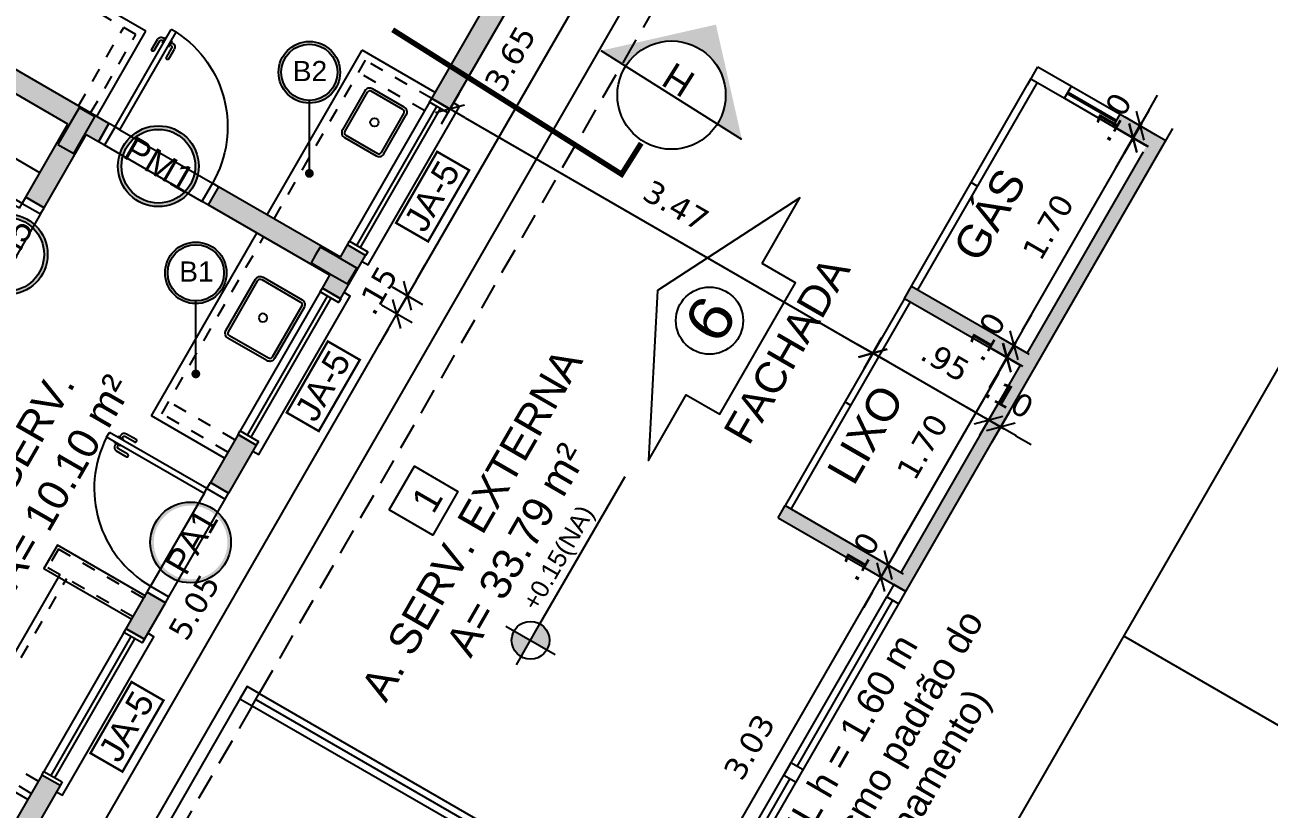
# Model space of a CAD drawing. Header units: millimetres. Extents: x 276 to 399, y 18 to 110.
# Drawn here: x 351.55 to 360.4, y 64.99 to 70.56 of the extents above; entities that cross this region are included whole.
import ezdxf

# ---------------------------------------------------------------- set-up
doc = ezdxf.new("R2010")
doc.units = ezdxf.units.MM
doc.header["$LTSCALE"] = 0.005
doc.header["$PDMODE"] = 3
for name, pattern in [('DASHDOT', [25.4, 12.7, -6.35, 0, -6.35]), ('HIDDEN', [9.525, 6.35, -3.175]), ('TRACEJADO_G', [0.375, 0.25, -0.125]), ('TRAÇO-2PTOS_P', [0.625, 0.25, -0.125, 0, -0.125, 0, -0.125])]:
    doc.linetypes.add(name, pattern=pattern)
doc.layers.get('0').update_dxf_attribs({"linetype": 'CONTINUOUS'})
doc.layers.get('Defpoints').update_dxf_attribs({"linetype": 'CONTINUOUS'})
for name, color, linetype in [('A-JANEL', 3, 'CONTINUOUS'), ('A-MOVEIS', 2, 'CONTINUOUS'), ('A-PARED', 5, 'CONTINUOUS'), ('A-PAREDE', 5, 'CONTINUOUS'), ('A-PISOS-CTEL', 2, 'TRACEJADO_G'), ('A-PORTA', 3, 'CONTINUOUS'), ('A-SOLEIRA', 251, 'CONTINUOUS'), ('AR-ALV', 5, 'CONTINUOUS'), ('AR-PIS', 1, 'CONTINUOUS'), ('AR-VEGETAÇÃO_árvores', 96, 'HIDDEN'), ('ARQ-ALV-ENCOBERTA', 8, 'CONTINUOUS'), ('ARQ-ALV-VISTA2', 2, 'CONTINUOUS'), ('ARQ-BNC-VISTA', 1, 'CONTINUOUS'), ('ARQ-COB-PROJ', 8, 'TRAÇO-2PTOS_P'), ('ARQ-CTA-1_100', 1, 'CONTINUOUS'), ('ARQ-EQP-VISTA', 1, 'CONTINUOUS'), ('ARQ-ESQ-VISTA1', 2, 'CONTINUOUS'), ('ARQ-PISO-005', 13, 'CONTINUOUS'), ('ARQ-SMB-1_075', 1, 'CONTINUOUS'), ('ARQ-SMB-1_100', 1, 'CONTINUOUS'), ('ARQ-TXT-1_050', 2, 'CONTINUOUS'), ('ARQ-TXT-1_075', 2, 'CONTINUOUS'), ('ARQ-TXT-1_100', 2, 'CONTINUOUS'), ('PORTAL_VTA_PROX', 1, 'CONTINUOUS'), ('REV-FNDE', 10, 'CONTINUOUS')]:
    doc.layers.add(name, color=color, linetype=linetype)
doc.styles.add('A16-E50', font='arial.ttf', dxfattribs={"height": 0.08})
doc.styles.add('A20', font='arial.ttf', dxfattribs={"height": 0.2})
doc.styles.add('A26', font='arial.ttf', dxfattribs={"height": 0.26})
doc.styles.add('ESC-50-A20', font='arial.ttf', dxfattribs={"height": 0.1})
doc.styles.add('FNDE Texto Cota 0100', font='verdana.ttf', dxfattribs={"height": 0.16})
doc.dimstyles.new('FNDE 1-0100', dxfattribs={"dimscale": 2.5, "dimtxt": 0.16, "dimasz": 0.05, "dimexe": 0.15, "dimexo": 0.15, "dimgap": 0.05, "dimtad": 1, "dimzin": 4, "dimdsep": 46, "dimtxsty": 'FNDE Texto Cota 0100', "dimblk": 'tic', "dimcen": 0.15, "dimdle": 0.15, "dimse1": 1, "dimse2": 1, "dimclrd": 251, "dimclre": 251, "dimclrt": 256, "dimaunit": 1, "dimadec": 3, "dimazin": 0, "dimtfac": 1, "dimtix": 1, "dimtmove": 2, "dimatfit": 3, "dimldrblk": 'tic', "dimfxl": 0.15, "dimtvp": 1, "dimtolj": 1, "dimtzin": 0, "dimarcsym": 0})

# ---------------------------------------------------------------- blocks, each defined once
blk = doc.blocks.new('P-PM801')
at = {"layer": 'A-PORTA', "color": 0}
for p, q in [((-0.09, 0.15), (-0.09, 0.95)), ((-0.09, 0.95), (-0.05, 0.95)), ((-0.05, 0.15), (-0.05, 0.95)), ((-0.9, 0.15), (-0.9, 0)), ((-0.9, 0.15), (-0.85, 0.15)), ((-0.85, 0.15), (-0.85, 0)), ((-0.09, 0.15), (-0.05, 0.15)), ((-0.05, 0.15), (-0.05, 0)), ((-0.05, 0.15), (0, 0.15)), ((0, 0.15), (0, 0)), ((-0.05, 0), (0, 0)), ((-0.9, 0), (-0.85, 0))]:
    blk.add_line(p, q, dxfattribs=at)
at = {"layer": 'A-PORTA', "color": 1}
for p, q in [((-0.14, 0.7596), (-0.14, 0.8396)), ((-0.12, 0.7596), (-0.12, 0.8396)), ((-0.11, 0.8696), (-0.095, 0.8696)), ((-0.11, 0.8496), (-0.095, 0.8496)), ((-0.095, 0.8346), (-0.095, 0.8846)), ((-0.095, 0.8846), (-0.09, 0.8846)), ((-0.095, 0.8346), (-0.09, 0.8346)), ((-0.045, 0.8846), (-0.05, 0.8846)), ((-0.045, 0.8346), (-0.05, 0.8346)), ((-0.045, 0.8346), (-0.045, 0.8846)), ((-0.03, 0.8696), (-0.045, 0.8696)), ((-0.03, 0.8496), (-0.045, 0.8496)), ((-0.02, 0.7596), (-0.02, 0.8396)), ((0, 0.7596), (0, 0.8396))]:
    blk.add_line(p, q, dxfattribs=at)
for centre, radius, start, end in [((-0.05, 0.151), 0.8, 92.86598, 180.07166), ((-0.11, 0.8396), 0.03, 90, 180), ((-0.11, 0.8396), 0.01, 90, 180), ((-0.03, 0.8396), 0.03, 0, 90), ((-0.03, 0.8396), 0.01, 0, 90), ((-0.13, 0.7596), 0.01, 180, 0), ((-0.01, 0.7596), 0.01, 180, 360)]:
    blk.add_arc(centre, radius, start, end, dxfattribs=at)
blk = doc.blocks.new('A$C24323779')
at = {"layer": 'ARQ-EQP-VISTA'}
for points in [[(0.04, 0), (0.3, 0, 0.414214), (0.34, 0.04), (0.34, 0.36, 0.414214), (0.3, 0.4), (0.04, 0.4, 0.414214), (0, 0.36), (0, 0.04, 0.414214)], [(0.04, 0.02), (0.3, 0.02, 0.414214), (0.32, 0.04), (0.32, 0.36, 0.414214), (0.3, 0.38), (0.04, 0.38, 0.414214), (0.02, 0.36), (0.02, 0.04, 0.414214)]]:
    blk.add_lwpolyline(points, format="xyb", close=True, dxfattribs=at)
blk.add_circle((0.17, 0.2), 0.03, dxfattribs=at)
blk = doc.blocks.new('cuba50x40')
at = {"layer": 'ARQ-EQP-VISTA'}
for points in [[(0.5625, 0.04), (0.5625, 0.36, 0.414214), (0.5225, 0.4), (0.1025, 0.4, 0.414214), (0.0625, 0.36), (0.0625, 0.04, 0.414214), (0.1025, 0), (0.5225, 0, 0.414214)], [(0.5425, 0.04), (0.5425, 0.36, 0.414214), (0.5225, 0.38), (0.1025, 0.38, 0.414214), (0.0825, 0.36), (0.0825, 0.04, 0.414214), (0.1025, 0.02), (0.5225, 0.02, 0.414214)]]:
    blk.add_lwpolyline(points, format="xyb", close=True, dxfattribs=at)
blk.add_circle((0.3125, 0.1832), 0.03, dxfattribs=at)
blk = doc.blocks.new('tic')
at = {"color": 251}
for p, q in [((0, -1), (0, 1)), ((-1, 0), (1, 0))]:
    blk.add_line(p, q, dxfattribs=at)
blk.add_line((-0.6, -0.6), (0.6, 0.6))
blk = doc.blocks.new('*D26')
at = {"layer": 'ARQ-CTA-1_100', "color": 251, "lineweight": -2, "transparency": 16777216}
for p, q in [((359.672, 77.3806), (356.3058, 71.5447)), ((351.9274, 63.9541), (355.884, 70.8134))]:
    blk.add_line(p, q, dxfattribs=at)
at = {"layer": 'Defpoints', "color": 0, "transparency": 16777216}
for p in [(358.0413, 78.4655), (350.1718, 64.8225), (351.8649, 63.8458)]:
    blk.add_point(p, dxfattribs=at)
at = {"layer": 'ARQ-CTA-1_100', "color": 251, "lineweight": -2, "transparency": 16777216, "xscale": 0.125, "yscale": 0.125, "zscale": 0.125}
for p, rotation in [((359.7345, 77.4888), 60.02279787887546), ((351.8649, 63.8458), 240.0227978788754)]:
    blk.add_blockref('tic', p, dxfattribs=dict(at, rotation=rotation))
at = {"layer": 'ARQ-CTA-1_100', "transparency": 16777216, "insert": (355.9164, 71.282), "char_height": 0.16, "attachment_point": 5, "rotation": 60.0228, "style": 'FNDE Texto Cota 0100'}
blk.add_mtext('\\A1;15.75', dxfattribs=at)
blk = doc.blocks.new('FNDE-Ind Corte-1_100')
blk.add_hatch(color=251).paths.add_polyline_path([(241.9986, -2.3855), (242.2139, -2.3855, -1), (243.0139, -2.3855), (243.2293, -2.3855), (242.6139, -1.7701)])
at = {"color": 251, "linetype": 'Continuous'}
blk.add_line((243.2293, -2.3855), (241.9986, -2.3855), dxfattribs=at)
blk.add_circle((242.6139, -2.3855), 0.4, dxfattribs=at)
blk = doc.blocks.new('*D69')
at = {"layer": 'ARQ-CTA-1_100', "color": 251, "lineweight": -2, "transparency": 16777216}
blk.add_line((351.7339, 64.2393), (354.1323, 68.3971), dxfattribs=at)
at = {"layer": 'Defpoints', "color": 0, "transparency": 16777216}
for p in [(352.9483, 69.2244), (354.1947, 68.5054), (350.4251, 64.8499)]:
    blk.add_point(p, dxfattribs=at)
at = {"layer": 'ARQ-CTA-1_100', "color": 251, "lineweight": -2, "transparency": 16777216, "xscale": 0.125, "yscale": 0.125, "zscale": 0.125}
for p, rotation in [((354.1947, 68.5054), 60.02279787887389), ((351.6715, 64.131), 240.0227978788739)]:
    blk.add_blockref('tic', p, dxfattribs=dict(at, rotation=rotation))
at = {"layer": 'ARQ-CTA-1_100', "transparency": 16777216, "insert": (352.7527, 66.4223), "char_height": 0.16, "attachment_point": 5, "rotation": 60.0228, "style": 'FNDE Texto Cota 0100'}
blk.add_mtext('\\A1;5.05', dxfattribs=at)
blk = doc.blocks.new('*D70')
at = {"layer": 'ARQ-CTA-1_100', "color": 251, "lineweight": -2, "transparency": 16777216}
for p, q in [((354.3322, 68.7436), (354.3946, 68.8519)), ((354.1947, 68.5054), (354.2697, 68.6353)), ((354.1323, 68.3971), (354.0698, 68.2888))]:
    blk.add_line(p, q, dxfattribs=at)
at = {"layer": 'Defpoints', "color": 0, "transparency": 16777216}
for p in [(353.0233, 69.3543), (352.9483, 69.2244), (354.2697, 68.6353)]:
    blk.add_point(p, dxfattribs=at)
at = {"layer": 'ARQ-CTA-1_100', "color": 251, "lineweight": -2, "transparency": 16777216, "xscale": 0.125, "yscale": 0.125, "zscale": 0.125}
for p, rotation in [((354.2697, 68.6353), 240.0227978790479), ((354.1947, 68.5054), 60.02279787904796)]:
    blk.add_blockref('tic', p, dxfattribs=dict(at, rotation=rotation))
at = {"layer": 'ARQ-CTA-1_100', "transparency": 16777216, "insert": (354.053, 68.6738), "char_height": 0.16, "attachment_point": 5, "rotation": 60.0228, "style": 'FNDE Texto Cota 0100'}
blk.add_mtext('\\A1;.15', dxfattribs=at)
blk = doc.blocks.new('*D71')
at = {"layer": 'ARQ-CTA-1_100', "color": 251, "lineweight": -2, "transparency": 16777216}
blk.add_line((354.3322, 68.7436), (356.031, 71.6888), dxfattribs=at)
at = {"layer": 'Defpoints', "color": 0, "transparency": 16777216}
for p in [(354.847, 72.516), (356.0934, 71.7971), (353.0233, 69.3543)]:
    blk.add_point(p, dxfattribs=at)
at = {"layer": 'ARQ-CTA-1_100', "color": 251, "lineweight": -2, "transparency": 16777216, "xscale": 0.125, "yscale": 0.125, "zscale": 0.125}
for p, rotation in [((356.0934, 71.7971), 60.02279787887808), ((354.2697, 68.6353), 240.0227978788781)]:
    blk.add_blockref('tic', p, dxfattribs=dict(at, rotation=rotation))
at = {"layer": 'ARQ-CTA-1_100', "transparency": 16777216, "insert": (355.0011, 70.3203), "char_height": 0.16, "attachment_point": 5, "rotation": 60.0228, "style": 'FNDE Texto Cota 0100'}
blk.add_mtext('\\A1;3.65', dxfattribs=at)
blk = doc.blocks.new('*D117')
at = {"layer": 'ARQ-CTA-1_100', "color": 251, "lineweight": -2, "transparency": 16777216}
blk.add_line((354.6812, 69.8991), (357.4722, 68.2892), dxfattribs=at)
at = {"layer": 'Defpoints', "color": 0, "transparency": 16777216}
for p in [(354.5729, 69.9616), (357.5804, 68.2268), (357.5804, 68.2268)]:
    blk.add_point(p, dxfattribs=at)
at = {"layer": 'ARQ-CTA-1_100', "color": 251, "lineweight": -2, "transparency": 16777216, "xscale": 0.125, "yscale": 0.125, "zscale": 0.125}
for p, rotation in [((354.5729, 69.9616), 150.0227978789837), ((357.5804, 68.2268), 330.0227978789836)]:
    blk.add_blockref('tic', p, dxfattribs=dict(at, rotation=rotation))
at = {"layer": 'ARQ-CTA-1_100', "transparency": 16777216, "insert": (356.1808, 69.2746), "char_height": 0.16, "attachment_point": 5, "rotation": 330.0228, "style": 'FNDE Texto Cota 0100'}
blk.add_mtext('\\A1;3.47', dxfattribs=at)
blk = doc.blocks.new('*D122')
at = {"layer": 'ARQ-CTA-1_100', "color": 251, "lineweight": -2, "transparency": 16777216}
blk.add_line((356.1888, 64.1223), (357.5756, 66.5264), dxfattribs=at)
at = {"layer": 'Defpoints', "color": 0, "transparency": 16777216}
for p in [(357.638, 66.6347), (357.8888, 66.4901), (356.3771, 63.8693)]:
    blk.add_point(p, dxfattribs=at)
at = {"layer": 'ARQ-CTA-1_100', "color": 251, "lineweight": -2, "transparency": 16777216, "xscale": 0.125, "yscale": 0.125, "zscale": 0.125}
for p, rotation in [((357.638, 66.6347), 60.02279787886665), ((356.1264, 64.014), 240.0227978788667)]:
    blk.add_blockref('tic', p, dxfattribs=dict(at, rotation=rotation))
at = {"layer": 'ARQ-CTA-1_100', "transparency": 16777216, "insert": (356.7017, 65.4284), "char_height": 0.16, "attachment_point": 5, "rotation": 60.0228, "style": 'FNDE Texto Cota 0100'}
blk.add_mtext('\\A1;3.03', dxfattribs=at)
blk = doc.blocks.new('FNDE-Nível Planta-1_100')
at = {"linetype": 'Continuous', "ltscale": 0.5}
h = blk.add_hatch(color=1, dxfattribs=at)
h.paths.add_polyline_path([(135.657, 7.813), (135.657, 7.981, 0.414214), (135.489, 7.813)])
h.paths.add_polyline_path([(135.657, 7.813), (135.657, 7.645, 0.414214), (135.825, 7.813)])
at = {"color": 1}
for p, q in [((135.657, 8.065), (135.657, 7.561)), ((135.405, 7.813), (135.825, 7.813)), ((135.825, 7.813), (137.338, 7.813))]:
    blk.add_line(p, q, dxfattribs=at)
blk.add_circle((135.657, 7.813), 0.168, dxfattribs=at)
blk = doc.blocks.new('*D186')
at = {"layer": 'ARQ-CTA-1_100', "color": 251, "lineweight": -2, "transparency": 16777216}
for p, q in [((359.5424, 69.9519), (359.6048, 70.0602)), ((359.43, 69.757), (359.4799, 69.8437)), ((359.3675, 69.6488), (359.305, 69.5405))]:
    blk.add_line(p, q, dxfattribs=at)
at = {"layer": 'Defpoints', "color": 0, "transparency": 16777216}
for p in [(359.4799, 69.8437), (359.5643, 69.795), (359.5143, 69.7084)]:
    blk.add_point(p, dxfattribs=at)
at = {"layer": 'ARQ-CTA-1_100', "color": 251, "lineweight": -2, "transparency": 16777216, "xscale": 0.125, "yscale": 0.125, "zscale": 0.125}
for p, rotation in [((359.4799, 69.8437), 240.0227978790454), ((359.43, 69.757), 60.02279787904541)]:
    blk.add_blockref('tic', p, dxfattribs=dict(at, rotation=rotation))
at = {"layer": 'ARQ-CTA-1_100', "transparency": 16777216, "insert": (359.2745, 69.9044), "char_height": 0.16, "attachment_point": 5, "rotation": 60.0228, "style": 'FNDE Texto Cota 0100'}
blk.add_mtext('\\A1;.10', dxfattribs=at)
blk = doc.blocks.new('*D187')
at = {"layer": 'ARQ-CTA-1_100', "color": 251, "lineweight": -2, "transparency": 16777216}
blk.add_line((357.6887, 68.1643), (358.2951, 67.8146), dxfattribs=at)
at = {"layer": 'Defpoints', "color": 0, "transparency": 16777216}
for p in [(357.5804, 68.2268), (358.4033, 67.7521), (358.4033, 67.7521)]:
    blk.add_point(p, dxfattribs=at)
at = {"layer": 'ARQ-CTA-1_100', "color": 251, "lineweight": -2, "transparency": 16777216, "xscale": 0.125, "yscale": 0.125, "zscale": 0.125}
for p, rotation in [((357.5804, 68.2268), 150.0227978788641), ((358.4033, 67.7521), 330.0227978788641)]:
    blk.add_blockref('tic', p, dxfattribs=dict(at, rotation=rotation))
at = {"layer": 'ARQ-CTA-1_100', "transparency": 16777216, "insert": (358.096, 68.1699), "char_height": 0.16, "attachment_point": 5, "rotation": 330.0228, "style": 'FNDE Texto Cota 0100'}
blk.add_mtext('\\A1;.95', dxfattribs=at)
blk = doc.blocks.new('*D188')
at = {"layer": 'ARQ-CTA-1_100', "color": 251, "lineweight": -2, "transparency": 16777216}
for p, q in [((358.2951, 67.8146), (358.1868, 67.877)), ((358.4033, 67.7521), (358.49, 67.7022)), ((358.5982, 67.6397), (358.7065, 67.5772))]:
    blk.add_line(p, q, dxfattribs=at)
at = {"layer": 'Defpoints', "color": 0, "transparency": 16777216}
for p in [(358.4033, 67.7521), (358.49, 67.7022), (358.49, 67.7022)]:
    blk.add_point(p, dxfattribs=at)
at = {"layer": 'ARQ-CTA-1_100', "color": 251, "lineweight": -2, "transparency": 16777216, "xscale": 0.125, "yscale": 0.125, "zscale": 0.125}
for p, rotation in [((358.4033, 67.7521), 330.0227978788316), ((358.49, 67.7022), 150.0227978788316)]:
    blk.add_blockref('tic', p, dxfattribs=dict(at, rotation=rotation))
at = {"layer": 'ARQ-CTA-1_100', "transparency": 16777216, "insert": (358.5507, 67.9076), "char_height": 0.16, "attachment_point": 5, "rotation": 330.0228, "style": 'FNDE Texto Cota 0100'}
blk.add_mtext('\\A1;.10', dxfattribs=at)
blk = doc.blocks.new('*D189')
at = {"layer": 'ARQ-CTA-1_100', "color": 251, "lineweight": -2, "transparency": 16777216}
for p, q in [((357.7505, 66.8296), (357.8129, 66.9379)), ((357.638, 66.6347), (357.688, 66.7213)), ((357.5756, 66.5264), (357.5131, 66.4181))]:
    blk.add_line(p, q, dxfattribs=at)
at = {"layer": 'Defpoints', "color": 0, "transparency": 16777216}
for p in [(356.9859, 67.1263), (356.9359, 67.0397), (357.688, 66.7213)]:
    blk.add_point(p, dxfattribs=at)
at = {"layer": 'ARQ-CTA-1_100', "color": 251, "lineweight": -2, "transparency": 16777216, "xscale": 0.125, "yscale": 0.125, "zscale": 0.125}
for p, rotation in [((357.688, 66.7213), 240.0227978788512), ((357.638, 66.6347), 60.02279787885116)]:
    blk.add_blockref('tic', p, dxfattribs=dict(at, rotation=rotation))
at = {"layer": 'ARQ-CTA-1_100', "transparency": 16777216, "insert": (357.4826, 66.7821), "char_height": 0.16, "attachment_point": 5, "rotation": 60.0228, "style": 'FNDE Texto Cota 0100'}
blk.add_mtext('\\A1;.10', dxfattribs=at)
blk = doc.blocks.new('*D190')
at = {"layer": 'ARQ-CTA-1_100', "color": 251, "lineweight": -2, "transparency": 16777216}
blk.add_line((357.7505, 66.8296), (358.475, 68.0856), dxfattribs=at)
at = {"layer": 'Defpoints', "color": 0, "transparency": 16777216}
for p in [(358.5374, 68.1939), (358.6149, 68.1492), (357.7655, 66.6766)]:
    blk.add_point(p, dxfattribs=at)
at = {"layer": 'ARQ-CTA-1_100', "color": 251, "lineweight": -2, "transparency": 16777216, "xscale": 0.125, "yscale": 0.125, "zscale": 0.125}
for p, rotation in [((358.5374, 68.1939), 60.02279787887089), ((357.688, 66.7213), 240.0227978788709)]:
    blk.add_blockref('tic', p, dxfattribs=dict(at, rotation=rotation))
at = {"layer": 'ARQ-CTA-1_100', "transparency": 16777216, "insert": (357.9323, 67.5617), "char_height": 0.16, "attachment_point": 5, "rotation": 60.0228, "style": 'FNDE Texto Cota 0100'}
blk.add_mtext('\\A1;1.70', dxfattribs=at)
blk = doc.blocks.new('*D191')
at = {"layer": 'ARQ-CTA-1_100', "color": 251, "lineweight": -2, "transparency": 16777216}
for p, q in [((358.6453, 68.3914), (358.7077, 68.4997)), ((358.5329, 68.1965), (358.5828, 68.2831)), ((358.4704, 68.0882), (358.4079, 67.98))]:
    blk.add_line(p, q, dxfattribs=at)
at = {"layer": 'Defpoints', "color": 0, "transparency": 16777216}
for p in [(358.5828, 68.2831), (358.6649, 68.2358), (358.6149, 68.1492)]:
    blk.add_point(p, dxfattribs=at)
at = {"layer": 'ARQ-CTA-1_100', "color": 251, "lineweight": -2, "transparency": 16777216, "xscale": 0.125, "yscale": 0.125, "zscale": 0.125}
for p, rotation in [((358.5828, 68.2831), 240.0227978788512), ((358.5329, 68.1965), 60.02279787885116)]:
    blk.add_blockref('tic', p, dxfattribs=dict(at, rotation=rotation))
at = {"layer": 'ARQ-CTA-1_100', "transparency": 16777216, "insert": (358.3774, 68.3439), "char_height": 0.16, "attachment_point": 5, "rotation": 60.0228, "style": 'FNDE Texto Cota 0100'}
blk.add_mtext('\\A1;.10', dxfattribs=at)
blk = doc.blocks.new('*D192')
at = {"layer": 'ARQ-CTA-1_100', "color": 251, "lineweight": -2, "transparency": 16777216}
blk.add_line((358.6453, 68.3914), (359.3698, 69.6474), dxfattribs=at)
at = {"layer": 'Defpoints', "color": 0, "transparency": 16777216}
for p in [(359.4322, 69.7557), (359.5143, 69.7084), (358.6649, 68.2358)]:
    blk.add_point(p, dxfattribs=at)
at = {"layer": 'ARQ-CTA-1_100', "color": 251, "lineweight": -2, "transparency": 16777216, "xscale": 0.125, "yscale": 0.125, "zscale": 0.125}
for p, rotation in [((359.4322, 69.7557), 60.02279787887188), ((358.5828, 68.2831), 240.0227978788719)]:
    blk.add_blockref('tic', p, dxfattribs=dict(at, rotation=rotation))
at = {"layer": 'ARQ-CTA-1_100', "transparency": 16777216, "insert": (358.8271, 69.1235), "char_height": 0.16, "attachment_point": 5, "rotation": 60.0228, "style": 'FNDE Texto Cota 0100'}
blk.add_mtext('\\A1;1.70', dxfattribs=at)

msp = doc.modelspace()

# ---------------------------------------------------------------- hatches: boundary and pattern name
at = {"layer": 'AR-VEGETAÇÃO_árvores'}
h = msp.add_hatch(color=253, dxfattribs=at)
h.dxf.hatch_style = 1
h.paths.add_polyline_path([(351.9859, 69.7795), (351.6861, 69.2598), (351.5561, 69.3347), (351.8559, 69.8545), (349.8636, 71.0037), (349.7262, 70.7655), (349.5963, 70.8404), (349.9086, 71.3818), (350.0385, 71.3069), (349.9386, 71.1336), (352.1474, 69.8595), (352.0725, 69.7296)])
h = msp.add_hatch(color=253, dxfattribs=at)
h.dxf.hatch_style = 1
h.paths.add_polyline_path([(355.0224, 70.7409), (354.8925, 70.8158), (354.5756, 70.2664), (354.7026, 70.1864)])
h.paths.add_polyline_path([(354.7026, 70.1864), (354.5756, 70.2664), (354.443, 70.0365), (354.5729, 69.9616)])
h = msp.add_hatch(dxfattribs=at)
h.set_pattern_fill('ANGLE', color=253)
h.set_pattern_definition([(360, (84.6834, 34.4006), (2e-13, 6.985), [5.08, -1.905]), (90, (84.6834, 34.4006), (-6.985, 2e-13), [5.08, -1.905])])
h.paths.add_polyline_path([(358.9927, 70.1247), (358.7545, 70.2621), (358.7045, 70.1755), (358.9427, 70.0381)])
h = msp.add_hatch(color=253, dxfattribs=at)
h.dxf.hatch_style = 1
h.paths.add_polyline_path([(359.2892, 69.8382), (359.3414, 69.9235), (359.6651, 69.7368), (357.8141, 66.5331), (356.9057, 67.0571), (356.9557, 67.1437), (357.7786, 66.669), (358.628, 68.1416), (357.8051, 68.6163), (357.8551, 68.7029), (358.678, 68.2283), (359.5274, 69.7008)])
h = msp.add_hatch(color=253, dxfattribs=at)
h.dxf.hatch_style = 1
h.paths.add_polyline_path([(352.8521, 69.2799), (352.927, 69.4098), (353.7933, 68.9101), (353.8432, 68.9968), (353.9732, 68.9218), (353.7955, 68.6138), (353.6654, 68.6884), (353.7183, 68.7802)])
h = msp.add_hatch(color=253, dxfattribs=at)
h.dxf.hatch_style = 1
h.paths.add_polyline_path([(353.1957, 67.574), (353.0658, 67.6489), (352.8689, 67.3076), (352.9988, 67.2327)])
h = msp.add_hatch(color=253, dxfattribs=at)
h.dxf.hatch_style = 1
h.paths.add_polyline_path([(351.7997, 65.1537), (351.6697, 65.2287), (351.1951, 64.4058), (349.4626, 65.4051), (349.7124, 65.8382), (349.5825, 65.9132), (349.3327, 65.48), (347.3404, 66.6292), (347.4653, 66.8458), (347.3353, 66.9208), (347.1355, 66.5743), (351.25, 64.2009)])
h = msp.add_hatch(color=253, dxfattribs=at)
h.dxf.hatch_style = 1
h.paths.add_polyline_path([(352.5492, 66.4531), (352.4192, 66.528), (352.2695, 66.2685), (352.3994, 66.1935)])
at = {"layer": 'ARQ-SMB-1_100'}
h = msp.add_hatch(color=252, dxfattribs=at)
edge = h.paths.add_edge_path()
edge.add_arc((353.5728, 70.2229), 0.2189, 0, 360)
edge = h.paths.add_edge_path(flags=17)
edge.add_arc((353.5728, 70.2229), 0.1998, 0, 360)
h = msp.add_hatch(color=252, dxfattribs=at)
edge = h.paths.add_edge_path()
edge.add_arc((352.4989, 69.5556), 0.287, 0, 360)
edge = h.paths.add_edge_path(flags=17)
edge.add_arc((352.4989, 69.5556), 0.262, 0, 360)
h = msp.add_hatch(color=252, dxfattribs=at)
edge = h.paths.add_edge_path()
edge.add_arc((351.4241, 68.9292), 0.287, 0, 360)
edge = h.paths.add_edge_path(flags=17)
edge.add_arc((351.4241, 68.9292), 0.262, 0, 360)
h = msp.add_hatch(color=252, dxfattribs=at)
edge = h.paths.add_edge_path()
edge.add_arc((352.7655, 68.7977), 0.2189, 0, 360)
edge = h.paths.add_edge_path(flags=17)
edge.add_arc((352.7655, 68.7977), 0.1998, 0, 360)
h = msp.add_hatch(color=252, dxfattribs=at)
edge = h.paths.add_edge_path()
edge.add_arc((352.7282, 66.8817), 0.287, 0, 360)
edge = h.paths.add_edge_path(flags=17)
edge.add_arc((352.7282, 66.8817), 0.262, 0, 360)

# ---------------------------------------------------------------- linework, layer by layer
at = {"color": 2}
for p, q in [((357.8551, 68.7029), (358.7045, 70.1755)), ((358.7478, 70.1505), (357.8984, 68.6779)), ((358.9677, 70.0814), (359.3142, 69.8815)), ((358.9927, 70.1247), (359.3392, 69.9249)), ((358.9427, 70.0381), (359.2892, 69.8382)), ((358.9627, 70.0727), (359.3092, 69.8729)), ((358.3231, 69.4142), (358.2798, 69.4392)), ((357.8051, 68.6163), (356.9557, 67.1437)), ((356.999, 67.1187), (357.8484, 68.5913)), ((357.4237, 67.855), (357.3804, 67.88))]:
    msp.add_line(p, q, dxfattribs=at)
at = {"color": 3}
for points in [[(357.7653, 66.4458), (357.8153, 66.5325), (357.7286, 66.5824), (357.6787, 66.4958)], [(357.7653, 66.4458), (357.8153, 66.5325), (357.7286, 66.5824), (357.6787, 66.4958)], [(357.7653, 66.4458), (357.8153, 66.5325), (357.7286, 66.5824), (357.6787, 66.4958)], [(353.1661, 65.7215), (353.2161, 65.8081), (353.1295, 65.8581), (353.0795, 65.7715)], [(357.0344, 65.1788), (357.0844, 65.2654), (356.9978, 65.3154), (356.9478, 65.2288)]]:
    msp.add_lwpolyline(points, close=True, dxfattribs=at)
at = {"layer": 'A-JANEL'}
for p, q in [((353.7953, 68.6135), (353.6654, 68.6884)), ((353.1957, 67.574), (353.0658, 67.6489)), ((351.7997, 65.1537), (351.6697, 65.2287))]:
    msp.add_line(p, q, dxfattribs=at)
at = {"layer": 'A-MOVEIS'}
msp.add_line((351.6561, 69.508), (349.6638, 70.6572), dxfattribs=at)
at = {"layer": 'A-PARED'}
msp.add_line((354.5729, 69.9616), (355.0224, 70.7409), dxfattribs=at)
msp.add_lwpolyline([(353.6497, 68.9814), (353.6172, 68.9251), (353.5847, 68.8688), (353.7147, 68.7939), (353.8446, 68.7189), (353.8771, 68.7752), (353.9095, 68.8315), (353.7796, 68.9065), (353.6497, 68.9814)], close=True, dxfattribs=at)
at = {"layer": 'A-PAREDE'}
for p, q in [((352.1474, 69.8595), (349.9386, 71.1336)), ((351.8559, 69.8545), (349.8636, 71.0037)), ((354.443, 70.0365), (354.8925, 70.8158)), ((354.5729, 69.9616), (354.443, 70.0365)), ((354.5729, 69.9616), (354.443, 70.0365)), ((351.5561, 69.3347), (351.8559, 69.8545)), ((352.0725, 69.7296), (352.1474, 69.8595)), ((357.8153, 66.5325), (359.714, 69.8241)), ((351.6861, 69.2598), (351.9859, 69.7795)), ((352.0725, 69.7296), (351.9859, 69.7795)), ((357.8153, 66.5325), (359.664, 69.7375)), ((359.5024, 69.6575), (358.678, 68.2283)), ((352.927, 69.4098), (352.8521, 69.2799)), ((353.7933, 68.9101), (352.927, 69.4098)), ((351.6861, 69.2598), (351.5561, 69.3347)), ((351.6861, 69.2598), (351.5561, 69.3347)), ((353.7183, 68.7802), (352.8521, 69.2799)), ((353.7933, 68.9101), (353.8432, 68.9968)), ((353.7933, 68.9101), (353.8432, 68.9968)), ((353.9732, 68.9218), (353.8432, 68.9968)), ((353.9732, 68.9218), (353.8432, 68.9968)), ((353.7953, 68.6135), (353.9732, 68.9218)), ((353.6654, 68.6884), (353.7183, 68.7802)), ((353.7953, 68.6135), (353.6654, 68.6884)), ((353.6654, 68.6884), (353.7953, 68.6135)), ((353.7955, 68.6138), (353.6655, 68.6887)), ((358.628, 68.1416), (357.7786, 66.669)), ((353.0658, 67.6489), (352.8689, 67.3076)), ((353.1957, 67.574), (353.0658, 67.6489)), ((353.0658, 67.6489), (353.1957, 67.574)), ((353.1957, 67.574), (353.0658, 67.6489)), ((353.1957, 67.574), (352.9988, 67.2327)), ((352.9988, 67.2327), (352.8689, 67.3076)), ((352.2695, 66.2685), (352.4192, 66.528)), ((352.5492, 66.4531), (352.4192, 66.528)), ((352.3994, 66.1935), (352.5492, 66.4531)), ((352.3994, 66.1935), (352.2695, 66.2685)), ((352.3994, 66.1935), (352.2695, 66.2685)), ((351.6697, 65.2287), (351.1951, 64.4058)), ((351.7997, 65.1537), (351.6697, 65.2287)), ((351.7997, 65.1537), (351.25, 64.2009))]:
    msp.add_line(p, q, dxfattribs=at)
msp.add_lwpolyline([(351.7847, 69.7109), (351.8973, 69.6459), (352.0472, 69.9058), (351.9346, 69.9707), (351.7847, 69.7109)], dxfattribs=at)
at = {"layer": 'A-PISOS-CTEL', "color": 1, "linetype": 'TRACEJADO_G', "ltscale": 150}
msp.add_lwpolyline([(344.5635, 67.0188), (353.3325, 82.2211), (360.3489, 78.1738), (351.58, 62.9716)], close=True, dxfattribs=at)
at = {"layer": 'A-SOLEIRA'}
for p, q in [((352.2254, 69.8145), (352.8837, 69.4348)), ((352.8088, 69.3049), (352.1158, 69.7046)), ((351.6611, 69.2165), (351.2614, 68.5235)), ((352.8239, 67.2297), (352.4442, 66.5713)), ((352.5741, 66.4964), (352.9739, 67.1894))]:
    msp.add_line(p, q, dxfattribs=at)
at = {"layer": 'AR-ALV'}
for p, q in [((358.6795, 70.1322), (358.7545, 70.2621)), ((358.7545, 70.2621), (358.9927, 70.1247)), ((358.7045, 70.1755), (358.9427, 70.0381)), ((358.9427, 70.0381), (358.9927, 70.1247)), ((359.2892, 69.8382), (359.3392, 69.9249)), ((359.3392, 69.9249), (359.664, 69.7375)), ((359.2892, 69.8382), (359.5274, 69.7008)), ((357.8051, 68.6163), (357.8551, 68.7029)), ((357.8551, 68.7029), (358.678, 68.2283)), ((357.8051, 68.6163), (358.628, 68.1416)), ((356.9057, 67.0571), (356.9557, 67.1437)), ((356.9557, 67.1437), (357.7786, 66.669)), ((356.9057, 67.0571), (357.8153, 66.5325))]:
    msp.add_line(p, q, dxfattribs=at)
at = {"layer": 'AR-PIS', "color": 251, "ltscale": 10}
for p, q in [((357.0411, 65.2904), (357.722, 66.4708)), ((353.1911, 65.7648), (354.6732, 64.9099)), ((356.3102, 64.0234), (356.9911, 65.2038))]:
    msp.add_line(p, q, dxfattribs=at)
at = {"layer": 'ARQ-ALV-ENCOBERTA', "linetype": 'HIDDEN'}
for p, q in [((352.3393, 70.4923), (350.5583, 71.5196)), ((351.9309, 69.9844), (352.2527, 70.5423)), ((352.0175, 69.9344), (352.3393, 70.4923)), ((353.9216, 70.2214), (353.9716, 70.3081)), ((354.4428, 70.0362), (353.9716, 70.3081)), ((353.322, 69.182), (353.9216, 70.2214)), ((354.3929, 69.9496), (353.9216, 70.2214)), ((352.5226, 67.796), (353.2471, 69.052)), ((353.0438, 67.6108), (352.5726, 67.8826)), ((352.9938, 67.5242), (352.5226, 67.796)), ((351.1236, 65.3706), (351.8481, 66.6266)), ((351.6448, 65.1854), (351.1735, 65.4572)), ((351.5948, 65.0988), (351.1236, 65.3706))]:
    msp.add_line(p, q, dxfattribs=at)
at = {"layer": 'ARQ-ALV-VISTA2', "ltscale": 0.1}
msp.add_lwpolyline([(352.3942, 66.4847), (352.4042, 66.502), (351.7805, 66.8618), (351.6856, 66.6972), (352.3093, 66.3375)], dxfattribs=at)
at = {"layer": 'ARQ-BNC-VISTA'}
for p, q in [((352.4106, 70.5158), (350.6348, 71.5401)), ((352.0608, 69.9095), (352.4106, 70.5158)), ((353.2735, 69.2099), (353.9481, 70.3793)), ((354.4678, 70.0796), (353.9481, 70.3793)), ((352.4491, 67.7807), (353.1986, 69.08)), ((352.9688, 67.4809), (352.4491, 67.7807)), ((351.0501, 65.3552), (351.7996, 66.6546)), ((351.5698, 65.0555), (351.0501, 65.3552))]:
    msp.add_line(p, q, dxfattribs=at)
at = {"layer": 'ARQ-COB-PROJ', "linetype": 'HIDDEN', "ltscale": 0.04}
msp.add_lwpolyline([(352.3942, 66.4847), (351.7879, 66.8345), (351.7129, 66.7045), (352.3193, 66.3548)], dxfattribs=at)
at = {"layer": 'ARQ-ESQ-VISTA1', "color": 1}
for p, q in [((354.428, 70.0105), (353.8582, 69.0228)), ((353.6505, 68.6627), (353.0808, 67.6749)), ((352.2545, 66.2425), (351.6847, 65.2547))]:
    msp.add_line(p, q, dxfattribs=at)
at = {"layer": 'ARQ-ESQ-VISTA1', "color": 2}
for p, q in [((353.9102, 68.9928), (354.48, 69.9806)), ((353.9362, 68.9778), (354.506, 69.9656)), ((353.1327, 67.645), (353.7025, 68.6327)), ((353.1587, 67.63), (353.7285, 68.6178)), ((351.7367, 65.2247), (352.3065, 66.2125)), ((351.7627, 65.2097), (352.3325, 66.1975))]:
    msp.add_line(p, q, dxfattribs=at)
at = {"layer": 'ARQ-ESQ-VISTA1', "color": 1}
for points in [[(353.9482, 68.8785), (353.9915, 68.8535), (354.6412, 69.9799), (354.5979, 70.0049)], [(353.1707, 67.5307), (353.214, 67.5057), (353.8638, 68.6321), (353.8205, 68.6571)], [(351.7747, 65.1104), (351.818, 65.0855), (352.4677, 66.2118), (352.4244, 66.2368)]]:
    msp.add_lwpolyline(points, dxfattribs=at)
at = {"layer": 'ARQ-ESQ-VISTA1', "color": 2}
for points in [[(354.5729, 69.9616), (354.5579, 69.9356), (354.428, 70.0105), (354.443, 70.0365)], [(353.9882, 68.9478), (353.9732, 68.9218), (353.8432, 68.9968), (353.8582, 69.0228)], [(353.7955, 68.6138), (353.7805, 68.5878), (353.6505, 68.6627), (353.6655, 68.6887)], [(353.2107, 67.6), (353.1957, 67.574), (353.0658, 67.6489), (353.0808, 67.6749)], [(352.3994, 66.1935), (352.3844, 66.1675), (352.2545, 66.2425), (352.2695, 66.2685)], [(351.8147, 65.1797), (351.7997, 65.1537), (351.6697, 65.2287), (351.6847, 65.2547)]]:
    msp.add_lwpolyline(points, close=True, dxfattribs=at)
at = {"layer": 'ARQ-PISO-005'}
for p, q in [((356.0667, 60.499), (361.8127, 70.4606)), ((363.6956, 63.7178), (359.3644, 66.2161)), ((353.0795, 65.7715), (351.943, 63.8012))]:
    msp.add_line(p, q, dxfattribs=at)
at = {"layer": 'ARQ-SMB-1_100', "color": 251, "linetype": 'DASHDOT', "ltscale": 0.1}
msp.add_lwpolyline([(355.9327, 69.7188, 0.0385, 0.0385, 0), (355.7936, 69.4983, 0.0385, 0.0385, 0), (354.1653, 70.5252, 0, 0, 0)], format="xyseb", dxfattribs=at)
at = {"layer": 'ARQ-SMB-1_100', "color": 252, "ltscale": 10, "const_width": 0.0167}
for points in [[(354.4173, 69.0209), (354.7093, 69.5272), (354.4816, 69.6585), (354.1896, 69.1523)], [(353.6398, 67.6731), (353.9319, 68.1794), (353.7042, 68.3107), (353.4121, 67.8044)], [(352.2438, 65.2528), (352.5358, 65.7591), (352.3081, 65.8905), (352.0161, 65.3842)]]:
    msp.add_lwpolyline(points, close=True, dxfattribs=at)
at = {"layer": 'ARQ-SMB-1_100'}
msp.add_lwpolyline([(356.7921, 68.8643), (357.0614, 69.3311), (356.0476, 68.6716), (355.9843, 67.4638), (356.2536, 67.9307), (356.4912, 67.7936), (357.0298, 68.7273), (356.7921, 68.8643)], dxfattribs=at)
msp.add_lwpolyline([(354.1403, 67.113), (354.3194, 67.4234), (354.6299, 67.2443), (354.4508, 66.9339)], close=True, dxfattribs=at)
at = {"layer": 'ARQ-SMB-1_100', "color": 252}
for centre, radius in [((353.5728, 70.2229), 0.2189), ((353.5728, 70.2229), 0.1998), ((352.4989, 69.5556), 0.287), ((352.4989, 69.5556), 0.262), ((351.4241, 68.9292), 0.287), ((351.4241, 68.9292), 0.262), ((352.7655, 68.7977), 0.2189), ((352.7655, 68.7977), 0.1998), ((352.7282, 66.8817), 0.287)]:
    msp.add_circle(centre, radius, dxfattribs=at)
at = {"layer": 'ARQ-SMB-1_100', "color": 2}
msp.add_circle((356.4186, 68.4581, 2.8345), 0.2387, dxfattribs=at)
at = {"layer": 'PORTAL_VTA_PROX'}
for p, q in [((356.2669, 64.0483), (357.6787, 66.4958)), ((356.3536, 63.9984), (357.7653, 66.4458)), ((353.2161, 65.8081), (356.2669, 64.0483)), ((353.1661, 65.7215), (356.3036, 63.9118))]:
    msp.add_line(p, q, dxfattribs=at)

# ---------------------------------------------------------------- block references
at = {"layer": 'ARQ-EQP-VISTA', "rotation": 330.0227978788877}
msp.add_blockref('A$C24323779', (353.7879, 69.7791), dxfattribs=at)
at = {"layer": 'ARQ-ESQ-VISTA1', "xscale": -1, "rotation": 330.0227978788365}
msp.add_blockref('P-PM801', (352.0725, 69.7296), dxfattribs=at)
at = {"layer": 'ARQ-ESQ-VISTA1', "rotation": 60.02279787887982}
for p in [(351.6861, 69.2598), (352.9988, 67.2327)]:
    msp.add_blockref('P-PM801', p, dxfattribs=at)
at = {"layer": 'ARQ-SMB-1_100'}
for name, p, xscale, yscale, zscale, rotation in [('FNDE-Ind Corte-1_100', (159.8511, 196.5764), 0.9625343025600117, 0.9625343025600117, 0.9625343025600117, 327.7611255270281), ('FNDE-Nível Planta-1_100', (306.3346, -30.9439), 0.8000000000000002, 0.8000000000000002, 0.8000000000000002, 60.02279787887526)]:
    msp.add_blockref(name, p, dxfattribs=dict(at, xscale=xscale, yscale=yscale, zscale=zscale, rotation=rotation))
at = {"layer": 'REV-FNDE', "xscale": -1, "rotation": 240.0227978788798}
msp.add_blockref('cuba50x40', (352.9281, 68.2997), dxfattribs=at)

# ---------------------------------------------------------------- texts
at = {"layer": 'ARQ-SMB-1_075', "style": 'ESC-50-A20'}
for tag, p, rotation in [('PM1', (352.2383, 69.6215, 0.1457), 330.0228), ('JA-5', (354.3932, 69.0742), 60.0228), ('PM5', (351.3582, 68.6686, 0.1457), 60.0228), ('JA-5', (353.6157, 67.7264), 60.0228), ('PA1', (352.6946, 66.6371, 0.1457), 60.0228), ('JA-5', (352.2197, 65.3061), 60.0228)]:
    msp.add_attdef(tag, p, '', height=0.18, rotation=rotation, dxfattribs=at)
at = {"layer": 'ARQ-SMB-1_100', "color": 2, "style": 'A26', "text_generation_flag": 6, "width": 1.1}
msp.add_text('6', height=0.312, rotation=237.93852, dxfattribs=at).set_placement((356.4841, 68.2734, 2.8345))
at = {"layer": 'ARQ-SMB-1_100', "color": 2, "style": 'A16-E50'}
for tag, p in [('B2', (353.4545, 70.1601)), ('B1', (352.6472, 68.7349))]:
    msp.add_attdef(tag, p, '', height=0.1435, dxfattribs=at)
at = {"layer": 'ARQ-SMB-1_100', "style": 'ESC-50-A20'}
msp.add_attdef('+0.15(NA)', (355.1919, 66.3866), 'NA', height=0.128, rotation=60.0228, dxfattribs=at)
at = {"layer": 'ARQ-TXT-1_050', "rotation": 60.0228, "style": 'ESC-50-A20'}
for s, width, gutter_width, insert, char_height, attachment_point in [('FACHADA', 0.974518, 0.5, (356.7007, 67.5607), 0.21845, 7), ('\\pi0.32345;A. SERV. EXTERNA     \\P\\pi0.89834;A= 33.79 m²', 3.278514, 1, (353.7664, 65.5656), 0.218453, 1), ('\\pi1.64;A. SERV.    \\P\\pi1.4384;A= 10.10 m²', 4.358543, 1, (350.2623, 65.5848), 0.218453, 1)]:
    msp.add_mtext_dynamic_manual_height_columns(s, width=width, gutter_width=gutter_width, heights=[0], dxfattribs=dict(at, insert=insert, char_height=char_height, attachment_point=attachment_point))
at = {"layer": 'ARQ-TXT-1_075', "char_height": 0.1536, "attachment_point": 1, "rotation": 60.0228, "style": 'ESC-50-A20'}
for s, insert in [('\\pi1.1104;{\\fVerdana|b0|i0|c0|p34;      \\fArial|b0|i0|c0|p34;\\H1.5x; GÁS\\P\\pi1.3526;      }', (357.3398, 67.5861)), ('\\pi0.92202;{\\fVerdana|b0|i0|c0|p34;      \\fArial|b0|i0|c0|p34;\\H1.5x; LIXO\\P\\pi1.2808;      }', (356.5383, 66.1666))]:
    msp.add_mtext_dynamic_manual_height_columns(s, width=3.098125, gutter_width=1, heights=[0], dxfattribs=dict(at, insert=insert))
at = {"layer": 'ARQ-TXT-1_075', "char_height": 0.192, "attachment_point": 1, "rotation": 60.0228, "style": 'ESC-50-A20'}
for s, insert, width in [('(segue mesmo padrão do   gradil de fechamento)  ', (356.6808, 63.7763), 3.658314), ('\\pi0.50934;GRADIL h = 1.60 m  ', (356.3132, 63.7763), 3.143052)]:
    msp.add_mtext(s, dxfattribs=dict(at, insert=insert, width=width))
at = {"layer": 'ARQ-TXT-1_100', "attachment_point": 1}
for s, insert, char_height, width, rotation, style in [('H', (356.2287, 70.0355), 0.1925, 8.208663, 147.76113, 'ESC-50-A20'), ('1', (354.2886, 67.1723), 0.192, 0.138003, 60.0228, 'A20')]:
    msp.add_mtext(s, dxfattribs=dict(at, insert=insert, char_height=char_height, width=width, rotation=rotation, style=style))

# ---------------------------------------------------------------- dimensions: what is measured, and where the dimension line sits
at = {"layer": 'ARQ-CTA-1_100'}
dim = msp.add_linear_dim(base=(351.8649, 63.8458), p1=(358.0413, 78.4655), p2=(350.1718, 64.8225), angle=240.0228, dimstyle='FNDE 1-0100', dxfattribs=at)
dim.commit()
dim.dimension.update_dxf_attribs({"geometry": '*D26', "text_midpoint": (355.9164, 71.282), "dimtype": 161})
for p1, p2, distance, picture, middle in [((353.0233, 69.3543), (354.847, 72.516), -1.4389, '*D71', (355.0011, 70.3203)), ((359.5143, 69.7084), (359.5643, 69.795), 0.0974, '*D186', (359.2745, 69.9044)), ((354.5729, 69.9616), (357.5804, 68.2268), 0, '*D117', (356.1808, 69.2746)), ((358.6649, 68.2358), (359.5143, 69.7084), 0.0947, '*D192', (358.8271, 69.1235)), ((352.9483, 69.2244), (353.0233, 69.3543), -1.4389, '*D70', (354.053, 68.6738)), ((350.4251, 64.8499), (352.9483, 69.2244), -1.4389, '*D69', (352.7527, 66.4223)), ((358.6149, 68.1492), (358.6649, 68.2358), 0.0947, '*D191', (358.3774, 68.3439)), ((357.5804, 68.2268), (358.4033, 67.7521), 0, '*D187', (358.096, 68.1699)), ((357.7655, 66.6766), (358.6149, 68.1492), 0.0895, '*D190', (357.9323, 67.5617)), ((358.4033, 67.7521), (358.49, 67.7022), 0, '*D188', (358.5507, 67.9076)), ((356.9359, 67.0397), (356.9859, 67.1263), -0.8105, '*D189', (357.4826, 66.7821)), ((356.3771, 63.8693), (357.8888, 66.4901), 0.2895, '*D122', (356.7017, 65.4284))]:
    dim = msp.add_aligned_dim(p1=p1, p2=p2, distance=distance, dimstyle='FNDE 1-0100', dxfattribs=at)
    dim.commit()
    dim.dimension.update_dxf_attribs({"geometry": picture, "text_midpoint": middle})

# ---------------------------------------------------------------- leaders
at = {"layer": 'ARQ-SMB-1_100', "ltscale": 0.1, "path_type": 1}
for points in [[(353.5728, 69.5045), (353.5728, 70.0213)], [(352.7655, 68.0793), (352.7655, 68.5961)]]:
    msp.add_leader(points, dimstyle='FNDE 1-0100', override={"dimasz": 0.1, "dimldrblk": 'DotSmall', "dimfxl": 0.025, "dimlwd": 65535, "dimarcsym": 1}, dxfattribs=at)

doc.saveas('drawing.dxf')
